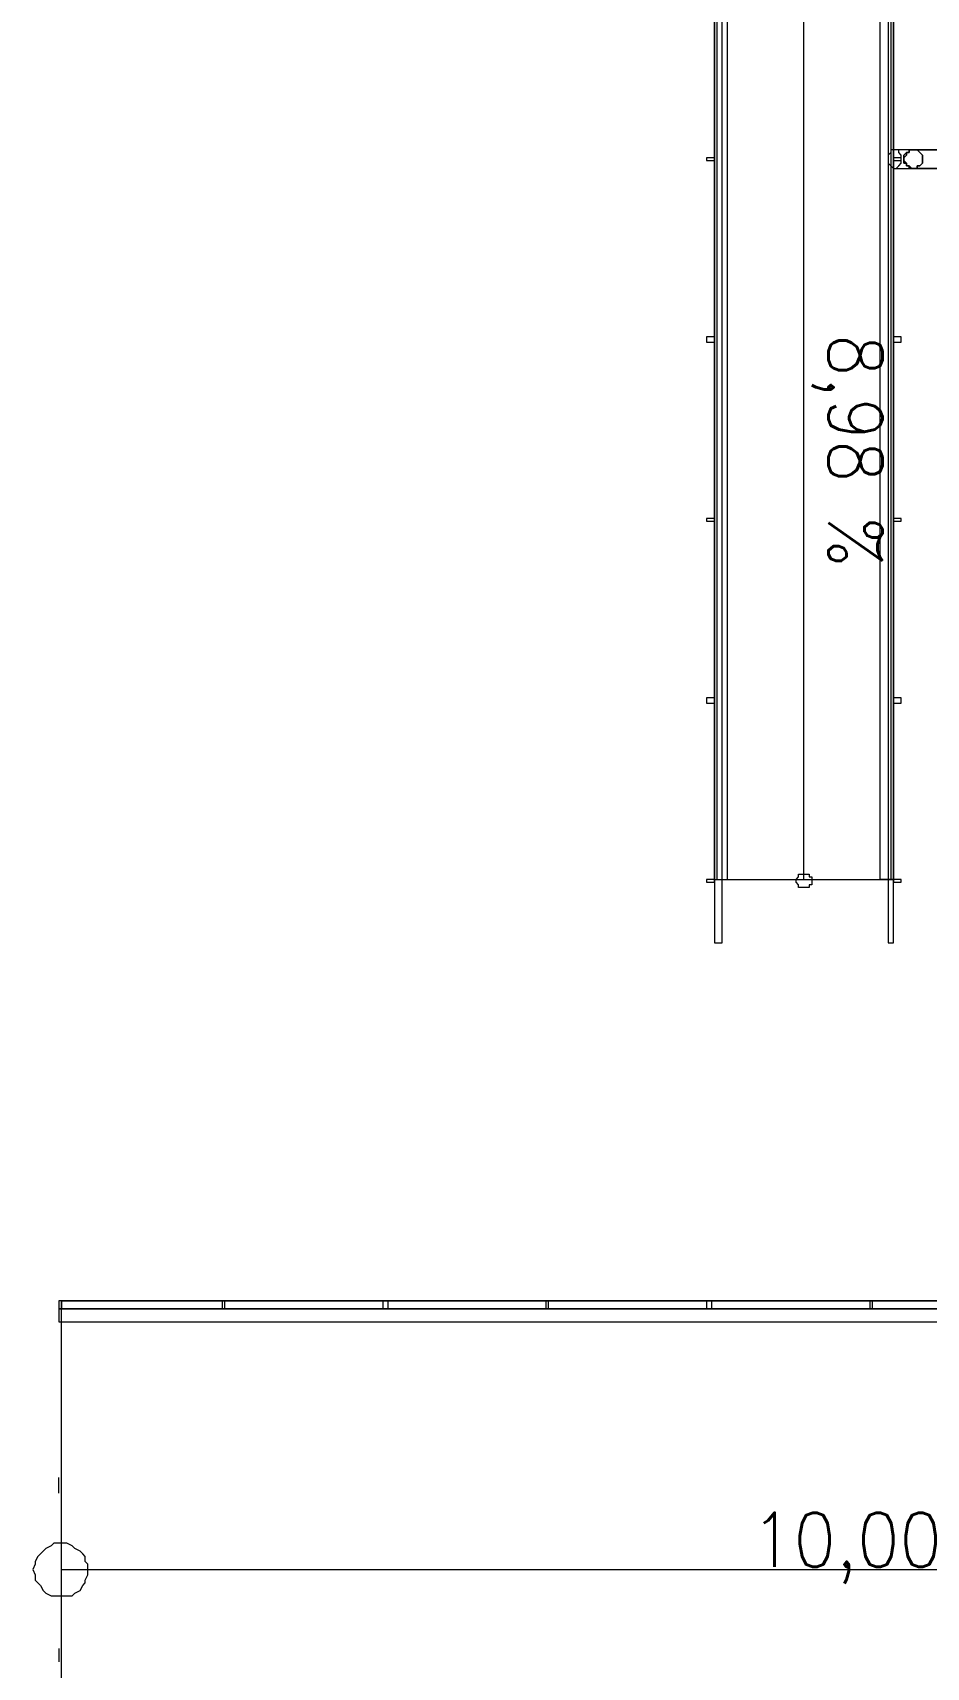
# Model space of a CAD drawing. Header units: millimetres. Extents: x 0 to 420, y 0 to 297.
# Drawn here: x 86.49 to 100.86, y 99.06 to 125.33 of the extents above; entities that cross this region are included whole.
import ezdxf

# ---------------------------------------------------------------- set-up
doc = ezdxf.new("R2010")
doc.units = ezdxf.units.MM
doc.styles.get("Standard").update_dxf_attribs({"font": 'STANDARD'})

msp = doc.modelspace()

# ---------------------------------------------------------------- linework, layer by layer
at = {"color": 7, "lineweight": 0}
for points in [[(97.451333, 131.953), (97.451333, 126.195667), (97.451333, 111.717667), (97.578333, 111.717667), (97.578333, 126.195667), (97.578333, 131.953), (97.578333, 146.473333), (97.451333, 146.473333)], [(97.451333, 131.995333), (97.451333, 126.195667), (97.451333, 111.717667), (97.493667, 111.717667), (97.493667, 126.195667), (97.493667, 131.995333), (97.493667, 146.431), (97.451333, 146.431)], [(100.245333, 131.953), (100.245333, 126.195667), (100.245333, 111.717667), (100.33, 111.717667), (100.33, 126.195667), (100.33, 131.953), (100.33, 146.473333), (100.245333, 146.473333)], [(100.287667, 131.995333), (100.287667, 126.195667), (100.287667, 111.717667), (100.33, 111.717667), (100.33, 126.195667), (100.33, 131.995333), (100.33, 146.431), (100.287667, 146.431)], [(97.578333, 126.195667), (97.451333, 126.195667), (97.451333, 111.717667), (97.663, 111.717667), (97.663, 126.195667)], [(100.245333, 126.195667), (100.33, 126.195667), (100.33, 111.717667), (100.118333, 111.717667), (100.118333, 126.195667)], [(97.324333, 123.274667), (97.451333, 123.274667), (97.451333, 123.317), (97.324333, 123.317)], [(100.33, 123.444), (100.287667, 123.444), (100.287667, 123.401667), (100.245333, 123.359333), (100.245333, 123.317), (100.245333, 123.274667), (100.245333, 123.232333), (100.287667, 123.19), (100.33, 123.147667), (100.372333, 123.147667), (100.414667, 123.19), (100.457, 123.232333), (100.457, 123.274667), (100.457, 123.317), (100.457, 123.359333), (100.414667, 123.401667), (100.414667, 123.444), (100.372333, 123.444)], [(100.33, 123.274667), (100.457, 123.274667), (100.457, 123.317), (100.33, 123.317)], [(100.668667, 123.444), (100.711, 123.444), (100.753333, 123.401667), (100.795667, 123.359333), (100.795667, 123.317), (100.795667, 123.274667), (100.795667, 123.232333), (100.753333, 123.19), (100.711, 123.19), (100.711, 123.147667), (100.668667, 123.147667), (100.626333, 123.147667), (100.584, 123.19), (100.541667, 123.19), (100.541667, 123.232333), (100.499333, 123.274667), (100.499333, 123.317), (100.541667, 123.359333), (100.541667, 123.401667), (100.584, 123.401667), (100.584, 123.444), (100.626333, 123.444), (100.668667, 123.444), (100.626333, 123.444), (100.584, 123.444), (100.584, 123.401667), (100.541667, 123.401667), (100.541667, 123.359333), (100.499333, 123.317), (100.499333, 123.274667), (100.541667, 123.232333), (100.541667, 123.19), (100.584, 123.19), (100.626333, 123.147667), (100.668667, 123.147667), (100.711, 123.147667), (100.711, 123.19), (100.753333, 123.19), (100.795667, 123.232333), (100.795667, 123.274667), (100.795667, 123.317), (100.795667, 123.359333), (100.753333, 123.401667), (100.711, 123.444)], [(100.668667, 123.147667), (100.711, 123.147667), (100.711, 123.19), (100.753333, 123.19), (100.795667, 123.232333), (100.795667, 123.274667), (100.795667, 123.317), (100.795667, 123.359333), (100.753333, 123.401667), (100.711, 123.444), (100.668667, 123.444), (100.626333, 123.444), (100.584, 123.444), (100.584, 123.401667), (100.541667, 123.401667), (100.541667, 123.359333), (100.499333, 123.317), (100.499333, 123.274667), (100.541667, 123.232333), (100.541667, 123.19), (100.584, 123.19), (100.626333, 123.147667)], [(97.324333, 120.353667), (97.451333, 120.353667), (97.451333, 120.438333), (97.324333, 120.438333)], [(100.33, 120.353667), (100.457, 120.353667), (100.457, 120.438333), (100.33, 120.438333)], [(97.324333, 117.475), (97.451333, 117.475), (97.451333, 117.517333), (97.324333, 117.517333)], [(100.33, 117.475), (100.457, 117.475), (100.457, 117.517333), (100.33, 117.517333)], [(97.324333, 114.554), (97.451333, 114.554), (97.451333, 114.638667), (97.324333, 114.638667)], [(100.33, 114.554), (100.457, 114.554), (100.457, 114.638667), (100.33, 114.638667)], [(97.324333, 111.675333), (97.451333, 111.675333), (97.451333, 111.717667), (97.324333, 111.717667)], [(98.890667, 111.802333), (98.933, 111.802333), (98.975333, 111.802333), (98.975333, 111.76), (99.017667, 111.76), (99.017667, 111.717667), (99.017667, 111.675333), (99.017667, 111.633), (98.975333, 111.633), (98.975333, 111.590667), (98.933, 111.590667), (98.890667, 111.590667), (98.848333, 111.590667), (98.806, 111.590667), (98.806, 111.633), (98.763667, 111.675333), (98.763667, 111.717667), (98.806, 111.76), (98.806, 111.802333), (98.848333, 111.802333)], [(100.33, 111.675333), (100.457, 111.675333), (100.457, 111.717667), (100.33, 111.717667)], [(86.952667, 104.944333), (86.910333, 104.944333), (86.910333, 104.902), (86.910333, 104.859667), (86.910333, 104.817333), (86.952667, 104.817333), (86.952667, 104.859667), (86.952667, 104.902)], [(113.03, 104.817333), (86.952667, 104.817333), (86.952667, 104.944333), (113.03, 104.944333), (113.03, 104.817333), (86.952667, 104.817333), (86.952667, 104.944333), (113.03, 104.944333), (113.03, 104.817333), (86.952667, 104.817333), (86.952667, 104.944333), (113.03, 104.944333), (113.03, 104.817333), (86.952667, 104.817333), (86.952667, 104.944333), (113.03, 104.944333), (113.03, 104.817333), (113.03, 104.944333), (86.952667, 104.944333), (86.952667, 104.817333)], [(89.577333, 104.817333), (89.577333, 104.944333), (89.535, 104.944333), (89.535, 104.817333)], [(92.202, 104.817333), (92.202, 104.944333), (92.117333, 104.944333), (92.117333, 104.817333)], [(94.784333, 104.817333), (94.784333, 104.944333), (94.742, 104.944333), (94.742, 104.817333)], [(97.409, 104.817333), (97.409, 104.944333), (97.324333, 104.944333), (97.324333, 104.817333)], [(99.991333, 104.817333), (99.991333, 104.944333), (99.949, 104.944333), (99.949, 104.817333)], [(113.03, 104.732667), (113.03, 104.817333), (86.910333, 104.817333), (86.910333, 104.605667), (113.03, 104.605667)], [(87.376, 100.626333), (87.376, 100.711), (87.333667, 100.753333), (87.333667, 100.838), (87.291333, 100.880333), (87.249, 100.922667), (87.164333, 100.965), (87.122, 101.007333), (87.037333, 101.049667), (86.952667, 101.049667), (86.910333, 101.049667), (86.825667, 101.049667), (86.783333, 101.007333), (86.698667, 100.965), (86.656333, 100.922667), (86.614, 100.880333), (86.571667, 100.838), (86.529333, 100.753333), (86.529333, 100.711), (86.487, 100.626333), (86.529333, 100.541667), (86.529333, 100.457), (86.571667, 100.414667), (86.614, 100.372333), (86.656333, 100.287667), (86.698667, 100.245333), (86.783333, 100.203), (86.825667, 100.203), (86.910333, 100.203), (86.952667, 100.203), (87.037333, 100.203), (87.122, 100.203), (87.164333, 100.245333), (87.249, 100.287667), (87.291333, 100.372333), (87.333667, 100.414667), (87.333667, 100.457), (87.376, 100.541667)]]:
    msp.add_lwpolyline(points, close=True, dxfattribs=at)
for points in [[(97.451333, 111.717667), (97.451333, 146.473333), (100.33, 146.473333), (100.33, 111.717667)], [(98.890667, 111.717667), (98.890667, 146.473333)], [(100.668667, 123.444), (100.33, 123.444)], [(101.092, 123.444), (100.668667, 123.444), (100.626333, 123.444), (100.584, 123.444), (100.584, 123.401667), (100.541667, 123.401667), (100.499333, 123.359333), (100.499333, 123.317), (100.499333, 123.274667), (100.499333, 123.232333), (100.541667, 123.232333), (100.541667, 123.19), (100.584, 123.19), (100.584, 123.147667), (100.626333, 123.147667), (100.668667, 123.147667), (101.092, 123.147667)], [(101.092, 123.147667), (100.668667, 123.147667), (100.626333, 123.147667), (100.584, 123.19), (100.541667, 123.19), (100.541667, 123.232333), (100.499333, 123.274667), (100.499333, 123.317), (100.541667, 123.359333), (100.541667, 123.401667), (100.584, 123.401667), (100.584, 123.444), (100.626333, 123.444), (100.668667, 123.444), (101.092, 123.444)], [(101.092, 123.444), (100.668667, 123.444), (100.626333, 123.444), (100.584, 123.444), (100.584, 123.401667), (100.541667, 123.401667), (100.499333, 123.359333), (100.499333, 123.317), (100.499333, 123.274667), (100.499333, 123.232333), (100.541667, 123.232333), (100.541667, 123.19), (100.584, 123.19), (100.584, 123.147667), (100.626333, 123.147667), (100.668667, 123.147667), (101.092, 123.147667)], [(101.092, 123.147667), (100.668667, 123.147667), (100.626333, 123.147667), (100.584, 123.19), (100.541667, 123.19), (100.541667, 123.232333), (100.499333, 123.274667), (100.499333, 123.317), (100.541667, 123.359333), (100.541667, 123.401667), (100.584, 123.401667), (100.584, 123.444), (100.626333, 123.444), (100.668667, 123.444), (101.092, 123.444)], [(101.092, 123.444), (100.668667, 123.444), (100.626333, 123.444), (100.584, 123.444), (100.584, 123.401667), (100.541667, 123.401667), (100.541667, 123.359333), (100.499333, 123.317), (100.499333, 123.274667), (100.541667, 123.232333), (100.541667, 123.19), (100.584, 123.19), (100.626333, 123.147667), (100.668667, 123.147667), (101.092, 123.147667)], [(101.092, 123.147667), (100.668667, 123.147667), (100.626333, 123.147667), (100.584, 123.147667), (100.584, 123.19), (100.541667, 123.19), (100.541667, 123.232333), (100.499333, 123.232333), (100.499333, 123.274667), (100.499333, 123.317), (100.499333, 123.359333), (100.541667, 123.401667), (100.584, 123.401667), (100.584, 123.444), (100.626333, 123.444), (100.668667, 123.444), (101.092, 123.444)], [(100.33, 123.147667), (100.668667, 123.147667)], [(97.451333, 111.717667), (100.33, 111.717667)], [(86.952667, 96.435333), (86.952667, 104.817333)], [(86.952667, 96.435333), (113.03, 96.435333), (113.03, 104.817333), (86.952667, 104.817333)], [(95.631, 104.817333), (95.504, 104.817333), (95.419333, 104.817333)], [(86.910333, 101.854), (86.910333, 102.108)], [(86.952667, 100.626333), (113.03, 100.626333), (109.050667, 96.435333)], [(86.910333, 99.356333), (86.910333, 99.144667)]]:
    msp.add_lwpolyline(points, dxfattribs=at)
at = {"color": 18, "lineweight": 0}
for points in [[(97.578333, 111.717667), (97.578333, 126.195667), (97.451333, 126.195667), (97.451333, 111.717667), (97.451333, 110.701667), (97.578333, 110.701667)], [(100.33, 111.717667), (100.33, 126.195667), (100.245333, 126.195667), (100.245333, 111.717667), (100.245333, 110.701667), (100.33, 110.701667)]]:
    msp.add_lwpolyline(points, close=True, dxfattribs=at)

# ---------------------------------------------------------------- texts
at = {"color": 7, "insert": (99.017668, 120.480674), "char_height": 0.872032, "width": 3.80302844, "attachment_point": 7, "rotation": 270}
msp.add_mtext('8,98 %', dxfattribs=at)
at = {"color": 7, "insert": (98.043998, 101.540702), "char_height": 0.872032, "width": 4.28749067, "attachment_point": 1}
msp.add_mtext('10,00 %', dxfattribs=at)

doc.saveas('drawing.dxf')
